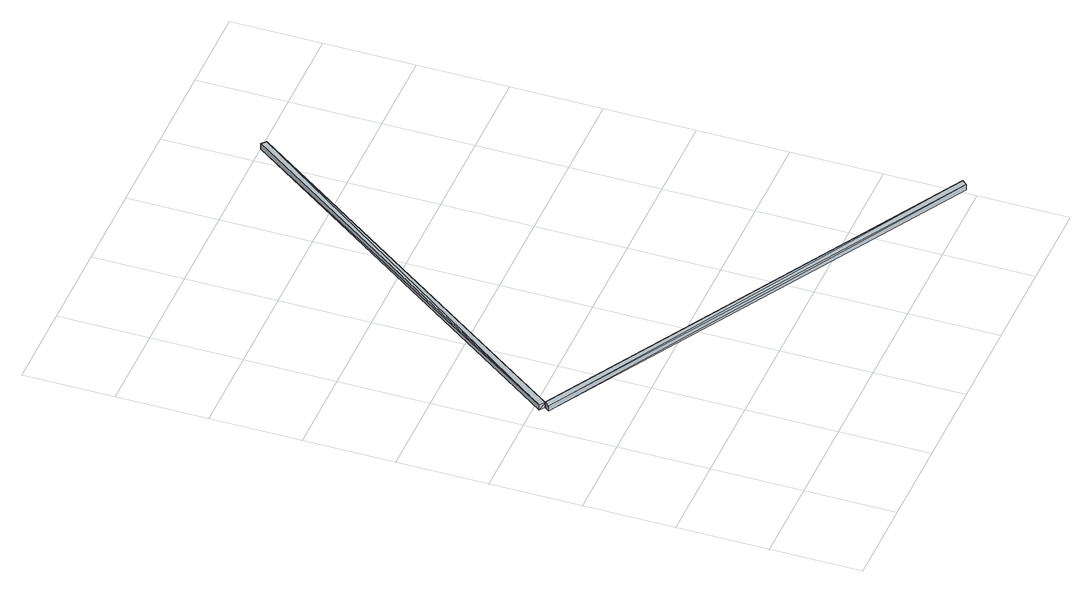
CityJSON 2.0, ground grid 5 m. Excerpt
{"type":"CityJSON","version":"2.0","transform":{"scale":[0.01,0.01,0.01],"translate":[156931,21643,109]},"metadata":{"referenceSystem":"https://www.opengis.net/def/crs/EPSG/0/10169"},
"CityObjects":{
"object1":{"type":"GenericCityObject","attributes":{"name":"雨水管路","year":2012},"geometry":[{"type":"MultiSurface","lod":"2","boundaries":[[[0,1,2]],[[0,3,1]],[[2,4,5]],[[2,1,4]],[[5,6,7]],[[5,4,6]],[[7,3,0]],[[7,6,3]],[[0,2,7]],[[2,5,7]],[[3,6,1]],[[6,4,1]]]}]},
"object2":{"type":"GenericCityObject","attributes":{"name":"雨水管路","year":2011},"geometry":[{"type":"MultiSurface","lod":"2","boundaries":[[[8,9,10]],[[8,11,9]],[[10,12,13]],[[10,9,12]],[[13,14,15]],[[13,12,14]],[[11,8,14]],[[8,15,14]],[[10,15,8]],[[10,13,15]],[[11,14,9]],[[14,12,9]]]}]}
},
"vertices":[
[37,1398,211],[2439,53,157],[2439,53,192],[37,1398,176],[2418,25,157],[2418,25,192],[16,1370,176],[16,1370,211],
[37,1398,210],[8,1419,175],[8,1419,210],[37,1398,175],[1604,3501,59],[1604,3501,94],[1630,3479,59],[1630,3479,94]
]}
